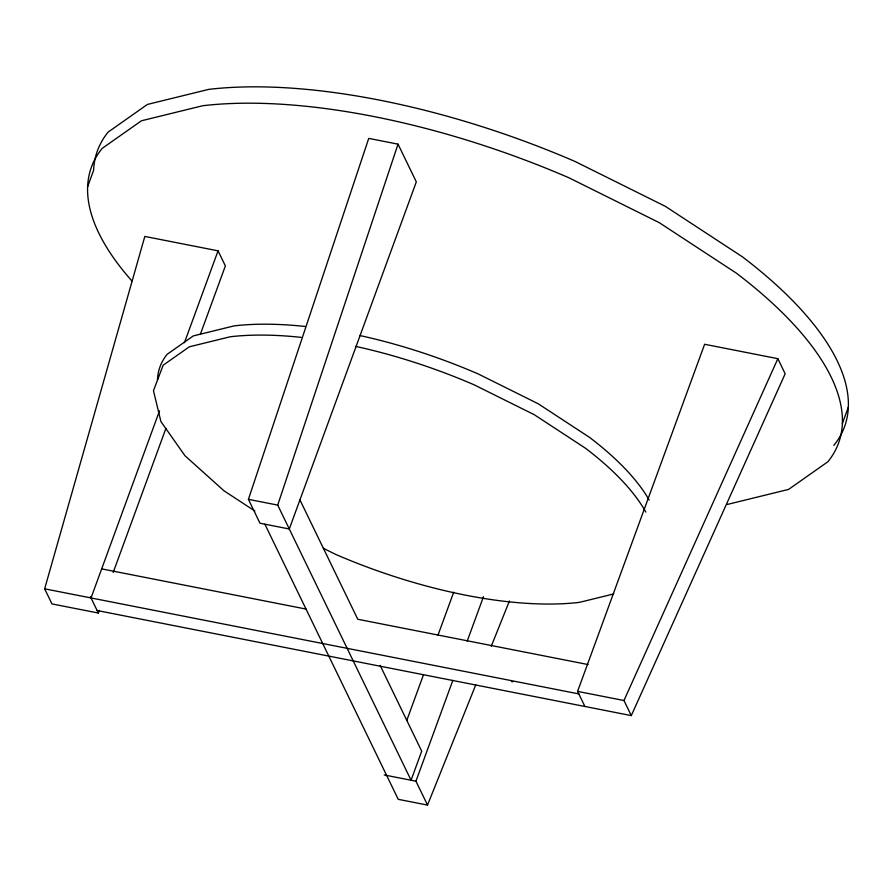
<?xml version="1.0" encoding="UTF-8"?>
<svg xmlns="http://www.w3.org/2000/svg" width="893" height="893" viewBox="0 0 893 893"><rect width="100%" height="100%" fill="white"/><g stroke="black" fill="none" stroke-linecap="round" stroke-linejoin="round"><path stroke-width="1.34" d="M99.302 610.421L98.342 613.033L51.961 603.914L44.65 588.822L144.822 236.433L218.059 250.833L225.371 265.924L200.367 334.261M248.421 499.343L368.742 138.393L398.032 144.153L416.317 181.882L289.287 528.991L259.997 523.231L248.421 499.343L277.712 505.103L411.059 780.236L421.708 751.158L380.128 665.385M277.712 505.103L398.032 144.153M87.626 186.704L93.609 170.351A406.103 158.675 20.1 0 1 108.165 132.064L147.412 104.436L208.716 89.378A393.791 153.864 20.1 0 1 574.913 161.41L665.274 206.305L742.396 256.816A406.103 158.675 20.1 0 1 833.794 445.428M91.03 597.953L159.523 410.791M184.427 342.733L218.059 250.833M113.199 572.469L165.875 428.495M406.761 720.461L423.528 674.661M437.894 635.392L453.7 592.204M264.875 524.191L398.233 799.324L427.524 805.084L415.948 781.196L452.829 680.421M467.195 641.152L483.481 596.658M584.904 706.475L577.592 691.394L704.622 344.274L777.859 358.685L785.17 373.776L631.295 715.606L97.125 610.522M842.367 423.494L848.35 407.141M427.524 805.084L475.723 684.953M491.284 646.197L509.423 600.989M631.295 715.606L623.973 700.514L777.859 358.685M727.259 504.467L788.575 489.409L827.833 461.793A406.103 158.675 20.1 0 0 736.401 273.18L659.291 222.67L568.919 177.774A393.791 153.864 20.1 0 0 202.722 105.731L141.418 120.789L102.159 148.405A406.103 158.675 20.1 0 0 131.84 280.871M613.725 593.945L579.479 602.351A262.274 102.483 20.1 0 1 335.589 554.374L323.311 548.269M101.679 568.874L306.098 609.082M588.085 664.559L357.769 619.251L299.936 499.913M577.592 691.394L623.973 700.514M44.65 588.822L578.809 693.906M511.51 681.56L512.727 681.794M384.213 774.957L415.948 781.196M254.862 511.019L224.031 490.826L184.985 455.743L160.919 421.596L153.473 390.71L163.151 365.215L189.305 346.819L230.137 336.784A262.274 102.483 20.1 0 1 301.097 337.364M90.427 596.691L98.342 613.033M645.829 512.057A270.479 105.687 20.1 0 0 585.574 448.308L534.215 414.665L474.027 384.771A262.274 102.483 20.1 0 0 355.648 346.384M157.469 379.815A270.479 105.687 20.1 0 1 167.147 354.309L193.29 335.913L234.122 325.889A262.274 102.483 20.1 0 1 305.082 326.47M359.633 335.478A262.274 102.483 20.1 0 1 478.023 373.854L538.2 403.759L589.57 437.403A270.479 105.687 20.1 0 1 649.189 500.035"/></g></svg>
